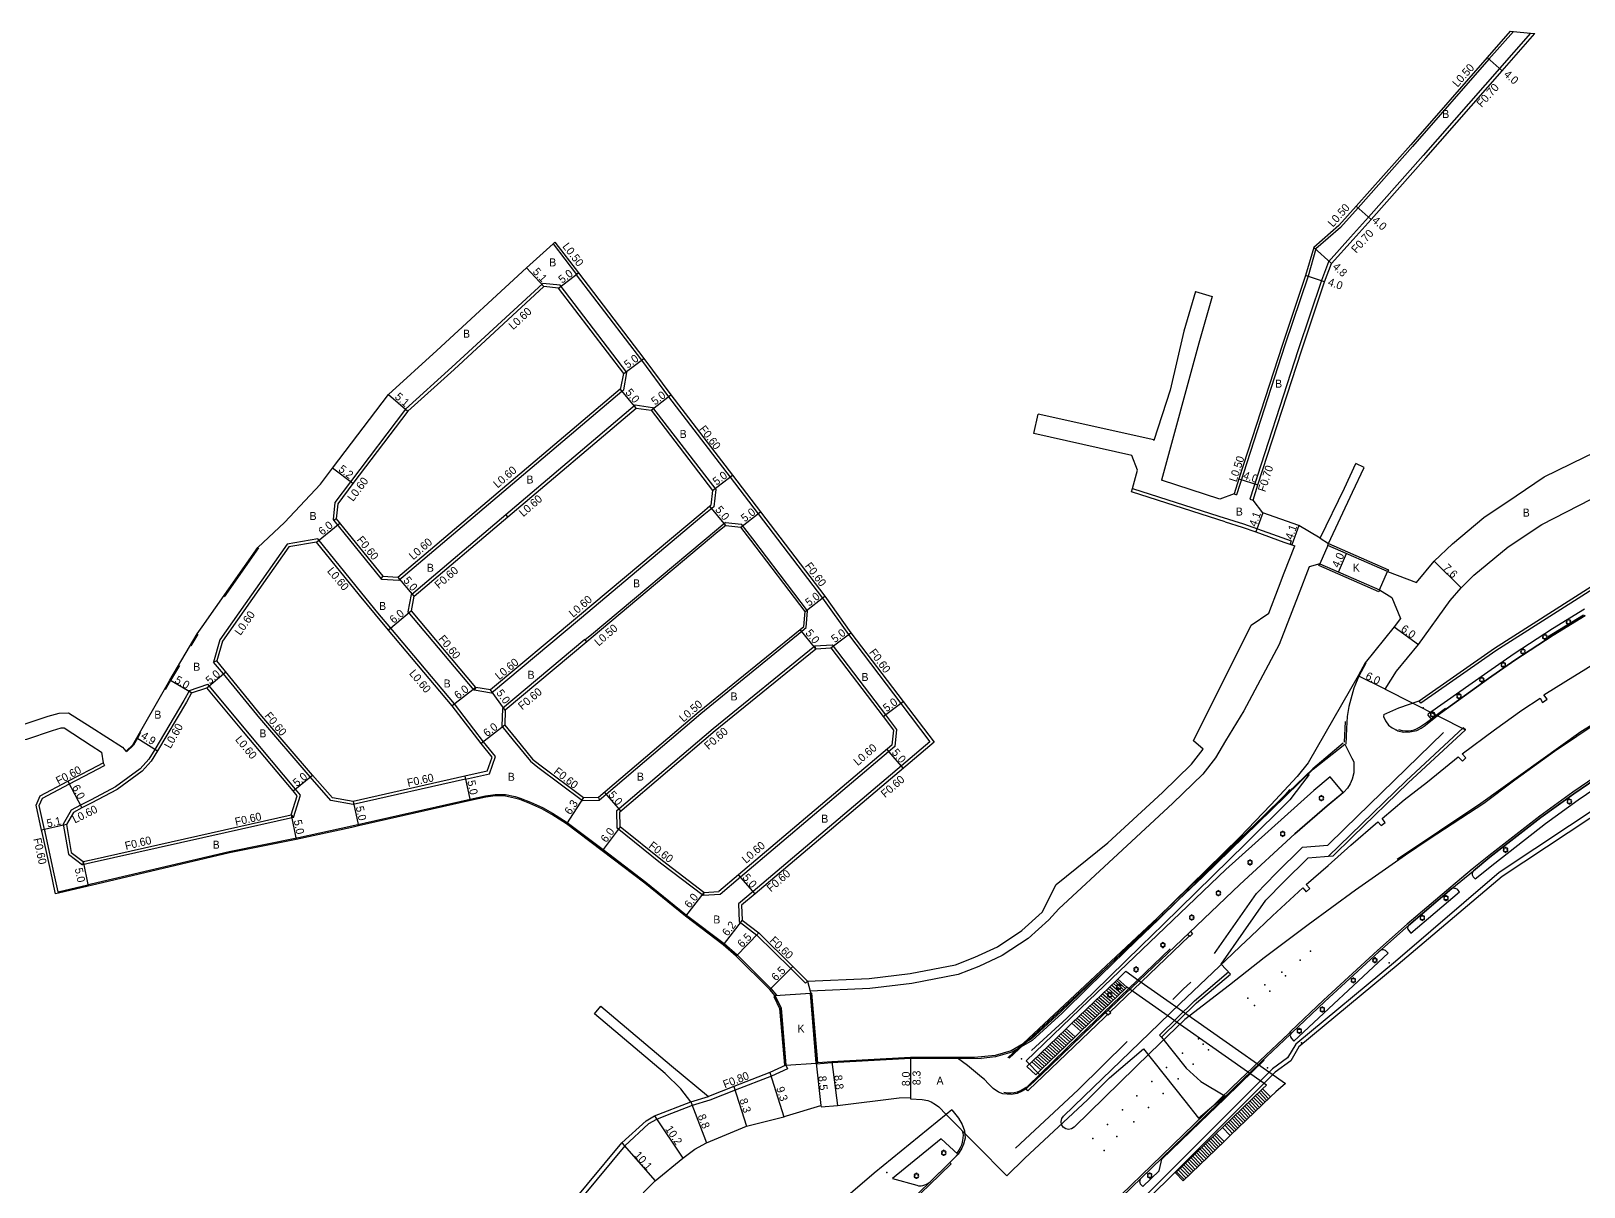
# Model space of a CAD drawing. Header units: metres. Extents: x -18400 to -16000, y -119400 to -117000.
# Drawn here: x -16694.7 to -16384.2, y -117560.4 to -117329.3 of the extents above; entities that cross this region are included whole.
import ezdxf

# ---------------------------------------------------------------- set-up
doc = ezdxf.new("R2010")
doc.units = ezdxf.units.M
doc.header["$LTSCALE"] = 2.5
for name, color, linetype in [('その他', 7, 'Continuous'), ('側溝・桝', 7, 'Continuous'), ('幅員', 7, 'Continuous'), ('植栽', 7, 'Continuous'), ('歩道・分離帯・安全施設', 7, 'Continuous'), ('舗装', 7, 'Continuous'), ('道路', 7, 'Continuous')]:
    doc.layers.add(name, color=color, linetype=linetype)
doc.styles.get("Standard").update_dxf_attribs({"font": ''})
doc.styles.get('Standard').set_extended_font_data('@MS PGothic')

# ---------------------------------------------------------------- blocks, each defined once
blk = doc.blocks.new('223900')
for centre, start, end in [((-0.57735, 0.333333), 30, 270), ((-0.57735, -0.333333), 90, 330), ((0, 0.666667), 330, 210), ((0.57735, 0.333333), 270, 150), ((0.57735, -0.333333), 210, 90), ((0, -0.666667), 150, 30)]:
    blk.add_arc(centre, 0.333333, start, end)

msp = doc.modelspace()

# ---------------------------------------------------------------- linework, layer by layer
at = {"layer": 'その他'}
msp.add_lwpolyline([(-16475.58, -117520.43), (-16475.86, -117520.72), (-16484.79, -117529.26), (-16485.92, -117530.36), (-16492.8, -117536.96), (-16493.83, -117537.95), (-16495.57, -117536.33), (-16494.61, -117535.36), (-16487.74, -117528.76), (-16486.59, -117527.65), (-16477.67, -117519.12), (-16477.39, -117518.83), (-16475.83, -117517.23), (-16473.87, -117518.63), (-16443.9, -117539.67), (-16445.83, -117541.37), (-16446.89, -117542.39), (-16454.92, -117550.11), (-16456.17, -117551.31), (-16464.31, -117559.18), (-16465.87, -117557.57), (-16457.73, -117549.69), (-16456.48, -117548.49), (-16448.45, -117540.77), (-16447.71, -117540.06)], close=True, dxfattribs=at)
for points in [[(-16480.07, -117521.41), (-16478.26, -117523.01)], [(-16479.7, -117521.06), (-16477.92, -117522.69)], [(-16479.34, -117520.72), (-16477.52, -117522.3)], [(-16478.99, -117520.38), (-16477.16, -117521.96)], [(-16478.63, -117520.03), (-16476.78, -117521.6)], [(-16478.27, -117519.69), (-16476.49, -117521.32)], [(-16477.92, -117519.35), (-16476.17, -117521.01)], [(-16475.86, -117520.72), (-16477.67, -117519.12)], [(-16475.58, -117520.43), (-16477.39, -117518.83)], [(-16483.33, -117524.53), (-16481.52, -117526.13)], [(-16482.96, -117524.18), (-16481.16, -117525.78)], [(-16482.6, -117523.83), (-16480.8, -117525.44)], [(-16482.24, -117523.49), (-16480.43, -117525.09)], [(-16481.88, -117523.14), (-16480.07, -117524.75)], [(-16481.52, -117522.8), (-16479.7, -117524.39)], [(-16481.17, -117522.46), (-16479.34, -117524.04)], [(-16480.79, -117522.1), (-16478.99, -117523.71)], [(-16480.45, -117521.77), (-16478.61, -117523.35)], [(-16486.59, -117527.65), (-16484.79, -117529.26)], [(-16484.42, -117528.9), (-16486.23, -117527.3)], [(-16485.87, -117526.96), (-16484.06, -117528.56)], [(-16485.5, -117526.61), (-16483.7, -117528.21)], [(-16485.14, -117526.26), (-16483.33, -117527.87)], [(-16484.78, -117525.91), (-16482.97, -117527.52)], [(-16484.41, -117525.57), (-16482.61, -117527.17)], [(-16484.06, -117525.22), (-16482.25, -117526.82)], [(-16483.69, -117524.88), (-16481.88, -117526.47)], [(-16489.54, -117530.48), (-16487.74, -117532.1)], [(-16489.19, -117530.15), (-16487.38, -117531.75)], [(-16488.81, -117529.79), (-16487.01, -117531.4)], [(-16488.46, -117529.45), (-16486.66, -117531.06)], [(-16488.09, -117529.1), (-16486.29, -117530.71)], [(-16487.74, -117528.76), (-16485.92, -117530.36)], [(-16492.8, -117533.62), (-16490.98, -117535.21)], [(-16492.44, -117533.27), (-16490.63, -117534.87)], [(-16492.07, -117532.92), (-16490.27, -117534.53)], [(-16491.71, -117532.57), (-16489.92, -117534.19)], [(-16491.35, -117532.23), (-16489.55, -117533.84)], [(-16490.98, -117531.87), (-16489.19, -117533.49)], [(-16490.62, -117531.53), (-16488.84, -117533.15)], [(-16490.26, -117531.18), (-16488.47, -117532.8)], [(-16489.91, -117530.84), (-16488.11, -117532.45)], [(-16492.8, -117536.96), (-16494.61, -117535.36)], [(-16494.25, -117535.01), (-16492.44, -117536.61)], [(-16493.88, -117534.66), (-16492.08, -117536.27)], [(-16493.53, -117534.32), (-16491.72, -117535.92)], [(-16493.16, -117533.97), (-16491.35, -117535.57)], [(-16449.41, -117544.82), (-16450.97, -117543.2)], [(-16449.06, -117544.47), (-16450.61, -117542.85)], [(-16448.69, -117544.12), (-16450.25, -117542.51)], [(-16448.33, -117543.78), (-16449.89, -117542.16)], [(-16447.97, -117543.43), (-16449.53, -117541.81)], [(-16447.61, -117543.08), (-16449.17, -117541.46)], [(-16447.25, -117542.74), (-16448.81, -117541.12)], [(-16446.89, -117542.39), (-16448.45, -117540.77)], [(-16452.66, -117547.94), (-16454.21, -117546.32)], [(-16452.3, -117547.59), (-16453.85, -117545.97)], [(-16451.94, -117547.24), (-16453.49, -117545.62)], [(-16451.58, -117546.9), (-16453.13, -117545.28)], [(-16451.22, -117546.55), (-16452.77, -117544.93)], [(-16450.86, -117546.2), (-16452.41, -117544.58)], [(-16450.5, -117545.86), (-16452.04, -117544.23)], [(-16450.14, -117545.52), (-16451.69, -117543.89)], [(-16449.78, -117545.17), (-16451.32, -117543.53)], [(-16454.92, -117550.11), (-16456.48, -117548.49)], [(-16454.46, -117549.67), (-16456.01, -117548.04)], [(-16454.1, -117549.32), (-16455.65, -117547.7)], [(-16453.74, -117548.97), (-16455.29, -117547.35)], [(-16453.38, -117548.63), (-16454.93, -117547.01)], [(-16453.02, -117548.28), (-16454.57, -117546.66)], [(-16459.05, -117554.1), (-16460.6, -117552.47)], [(-16458.69, -117553.75), (-16460.24, -117552.12)], [(-16458.33, -117553.4), (-16459.89, -117551.78)], [(-16457.98, -117553.06), (-16459.53, -117551.43)], [(-16457.6, -117552.7), (-16459.16, -117551.08)], [(-16457.25, -117552.36), (-16458.81, -117550.74)], [(-16456.89, -117552.01), (-16458.45, -117550.39)], [(-16456.53, -117551.66), (-16458.09, -117550.04)], [(-16456.17, -117551.31), (-16457.73, -117549.69)], [(-16462.28, -117557.22), (-16463.84, -117555.6)], [(-16461.92, -117556.87), (-16463.49, -117555.26)], [(-16461.55, -117556.52), (-16463.12, -117554.91)], [(-16461.2, -117556.18), (-16462.77, -117554.56)], [(-16460.85, -117555.84), (-16462.4, -117554.21)], [(-16460.48, -117555.48), (-16462.04, -117553.86)], [(-16460.12, -117555.13), (-16461.69, -117553.52)], [(-16459.76, -117554.78), (-16461.32, -117553.17)], [(-16459.4, -117554.44), (-16460.96, -117552.82)], [(-16464.07, -117558.95), (-16465.64, -117557.34)], [(-16463.71, -117558.6), (-16465.29, -117557)], [(-16463.36, -117558.26), (-16464.91, -117556.64)], [(-16463, -117557.91), (-16464.56, -117556.3)], [(-16462.64, -117557.57), (-16464.2, -117555.95)]]:
    msp.add_lwpolyline(points, dxfattribs=at)
at = {"layer": '側溝・桝'}
for points in [[(-16398.31, -117329.35), (-16403.2, -117334.92), (-16418.48, -117352.35), (-16429.37, -117364.62), (-16432.85, -117368.54), (-16437.79, -117372.86), (-16439.37, -117378.32), (-16443.98, -117392.11), (-16453.7, -117421.98)], [(-16394.89, -117329.7), (-16401.09, -117336.77), (-16416.38, -117354.2), (-16427.28, -117366.48), (-16430.86, -117370.52), (-16435.27, -117375.42), (-16436.71, -117379.19), (-16441.32, -117392.99), (-16451.04, -117422.85)], [(-16398.93, -117329.29), (-16398.31, -117329.35)], [(-16394.89, -117329.7), (-16394.04, -117329.78)], [(-16590.32, -117371.82), (-16585.63, -117377.95)], [(-16585.24, -117377.65), (-16585.63, -117377.95), (-16585.71, -117378.01)], [(-16585.71, -117378.01), (-16572.67, -117395.11), (-16567.25, -117402.42), (-16554.94, -117418.45), (-16549.3, -117425.8), (-16536.45, -117442.65), (-16531.27, -117449.93), (-16520.8, -117463.72), (-16514.97, -117471.4)], [(-16624.75, -117438.74), (-16624.54, -117438.88), (-16621.14, -117439.06), (-16576.55, -117401.3), (-16576.19, -117401), (-16575.57, -117397.58), (-16588.89, -117380.12), (-16592.4, -117379.76), (-16610.53, -117396.48), (-16619.84, -117404.88), (-16630.81, -117419.4), (-16633.96, -117423.57), (-16634.32, -117426.97), (-16634.16, -117427.16)], [(-16599.76, -117425.93), (-16573.88, -117404.03), (-16570.41, -117404.54), (-16557.8, -117420.96)], [(-16474.49, -117420.74), (-16457.22, -117426.27), (-16452.28, -117427.82), (-16442.74, -117431.23), (-16442.97, -117431.89)], [(-16454.17, -117421.83), (-16453.7, -117421.98)], [(-16558.19, -117424.42), (-16560.16, -117426.04), (-16585.06, -117446.92), (-16602.65, -117461.65), (-16606.09, -117461.06)], [(-16451.04, -117422.85), (-16450.37, -117423.07)], [(-16633.7, -117426.79), (-16634.16, -117427.16)], [(-16634.16, -117427.16), (-16624.75, -117438.74)], [(-16619.28, -117445.37), (-16618.66, -117441.93), (-16599.76, -117425.93)], [(-16599.37, -117426.39), (-16599.76, -117425.93)], [(-16555.83, -117427.52), (-16557.67, -117429.05), (-16582.62, -117449.97), (-16583.88, -117451.01)], [(-16581.1, -117483.03), (-16579.73, -117481.83), (-16560.8, -117465.72), (-16540.6, -117449.3), (-16539.69, -117448.56), (-16539.43, -117445.17), (-16550.39, -117430.78), (-16552.62, -117427.88)], [(-16607.82, -117478.84), (-16603.03, -117477.8), (-16601.8, -117474.35), (-16604.23, -117471.37), (-16610.03, -117463.82), (-16622.78, -117448.66), (-16625.38, -117445.57), (-16628.53, -117441.69), (-16637.37, -117430.82), (-16643.48, -117431.88), (-16656.94, -117450.97), (-16658.24, -117455.45)], [(-16181.75, -117434.93), (-16209.24, -117435.46), (-16229.48, -117436.29), (-16260.95, -117438.82), (-16268.81, -117439.82), (-16287.65, -117443), (-16316.86, -117450.62), (-16336.37, -117458.94), (-16365.9, -117474.11), (-16401.18, -117497.51), (-16421.9, -117515.33), (-16441.82, -117531.82), (-16443.45, -117534.59), (-16446.46, -117536.8), (-16488.69, -117578.94), (-16506.46, -117596.07), (-16510.7, -117600)], [(-16624.34, -117438.29), (-16624.75, -117438.74)], [(-16382.46, -117440.84), (-16401.8, -117453.17), (-16416.82, -117463.66), (-16417.15, -117463.19)], [(-16606.09, -117461.06), (-16619.28, -117445.37)], [(-16583.56, -117451.39), (-16583.88, -117451.01), (-16583.94, -117450.93), (-16600.46, -117464.76), (-16600.58, -117468.25), (-16598.29, -117471.05), (-16594.85, -117475.29), (-16593.35, -117476.47), (-16584.41, -117483.14)], [(-16577.56, -117485.1), (-16558.28, -117468.7), (-16538, -117452.21)], [(-16538, -117452.21), (-16534.49, -117451.98), (-16523.84, -117466), (-16521.63, -117468.92)], [(-16537.77, -117452.8), (-16538, -117452.21)], [(-16657.54, -117455.18), (-16658.24, -117455.45)], [(-16607.82, -117478.84), (-16630.29, -117483.92), (-16634.76, -117483.14), (-16638.89, -117478.41), (-16648.98, -117466.66), (-16656.21, -117457.77), (-16658.24, -117455.45)], [(-16663.04, -117461.12), (-16664.14, -117463.15), (-16669.92, -117472.91), (-16671.17, -117474.89), (-16672.87, -117476.79), (-16677.82, -117480.4), (-16682.69, -117482.96)], [(-16663.04, -117461.12), (-16659.38, -117459.89)], [(-16642.19, -117486.53), (-16640.81, -117482.07), (-16641.81, -117480.83), (-16651.75, -117469), (-16659.38, -117459.89)], [(-16605.77, -117460.51), (-16606.09, -117461.06)], [(-16407.92, -117469.01), (-16408.33, -117468.57), (-16419.78, -117479.17), (-16430.9, -117489.97), (-16435.33, -117494.33)], [(-16514.97, -117471.4), (-16550.33, -117501.3), (-16553.24, -117503.76)], [(-16522, -117472.35), (-16523.23, -117473.41), (-16552.82, -117498.43), (-16556.9, -117501.89)], [(-16689.23, -117501.65), (-16689.29, -117501.35), (-16690.18, -117497.21), (-16691.9, -117489.4), (-16692.01, -117488.92), (-16693.06, -117484.11), (-16692.41, -117482.66), (-16687.03, -117479.82), (-16682.69, -117477.54)], [(-16682.69, -117477.54), (-16680.02, -117476.13)], [(-16680.3, -117475.6), (-16680.02, -117476.13)], [(-16377.65, -117475.49), (-16386.44, -117481.47), (-16393.04, -117486.23), (-16403.23, -117494.16), (-16406.55, -117496.87), (-16410.85, -117500.43), (-16419.53, -117507.82), (-16425.47, -117513.1), (-16436.27, -117523.01), (-16442.86, -117529.28), (-16443.24, -117529.68), (-16449.03, -117535.14), (-16454.47, -117540.4), (-16460.06, -117545.82), (-16464.24, -117549.87), (-16468.61, -117554.11), (-16478.81, -117563.96), (-16483.31, -117568.26), (-16491.31, -117576.01), (-16498.16, -117582.56), (-16505.39, -117589.5), (-16507.31, -117591.49), (-16507.04, -117591.74)], [(-16607.95, -117478.25), (-16607.82, -117478.84)], [(-16682.69, -117482.96), (-16684.79, -117484.07), (-16686.67, -117485.06), (-16688.24, -117487.84), (-16687.2, -117493.84), (-16684.43, -117496)], [(-16581.22, -117482.44), (-16581.1, -117483.03)], [(-16642.66, -117486.02), (-16642.19, -117486.53), (-16655.9, -117489.58), (-16682.69, -117495.61)], [(-16560.33, -117502.14), (-16568.84, -117495.65), (-16577.51, -117488.66)], [(-16684.28, -117495.35), (-16684.43, -117496)], [(-16682.69, -117495.61), (-16684.43, -117496)], [(-16560.15, -117501.52), (-16560.33, -117502.14)], [(-16556.9, -117501.89), (-16560.33, -117502.14)], [(-16553.14, -117507.34), (-16549.56, -117510.02), (-16542.81, -117516.7), (-16539.88, -117519.67)], [(-16463.11, -117510.25), (-16478.97, -117525.41)], [(-16468.65, -117530.47), (-16469.07, -117530.05), (-16462.08, -117523.15), (-16455.3, -117517.37)], [(-16539.46, -117519.25), (-16539.88, -117519.67)], [(-16479.5, -117525.92), (-16480.03, -117526.43), (-16493.84, -117539.73), (-16495.06, -117540.85), (-16495.43, -117541.15), (-16495.75, -117540.75)], [(-16543.78, -117536.03), (-16543.48, -117536.77), (-16546.68, -117538.22), (-16553.91, -117541.05), (-16558.95, -117543.02), (-16562.5, -117544.13), (-16567.84, -117546.19)], [(-16562.79, -117543.38), (-16559.24, -117542.27)], [(-16567.84, -117546.19), (-16569.66, -117546.89), (-16571.25, -117547.79), (-16575.99, -117552.13), (-16589.65, -117568.63), (-16598.91, -117579.49), (-16603.55, -117585.84), (-16604.82, -117586.08), (-16614.69, -117600)], [(-16560.34, -117600), (-16554.28, -117595.29), (-16545.03, -117588.16), (-16532.18, -117576.37), (-16515.04, -117559.93), (-16510.71, -117555.78), (-16510.98, -117555.5)]]:
    msp.add_lwpolyline(points, dxfattribs=at)
at = {"layer": '側溝・桝', "flags": 128}
for points in [[(-16557.8, -117420.96), (-16558.19, -117424.42)], [(-16555.83, -117427.52), (-16552.62, -117427.88)], [(-16521.63, -117468.92), (-16522, -117472.35)], [(-16584.41, -117483.14), (-16581.1, -117483.03)], [(-16577.51, -117488.66), (-16577.56, -117485.1)], [(-16553.24, -117503.76), (-16553.14, -117507.34)]]:
    msp.add_lwpolyline(points, dxfattribs=at)
at = {"layer": '側溝・桝'}
for points in [[(-16462.89, -117509.33), (-16462.46, -117509.78), (-16463.03, -117510.33), (-16463.46, -117509.88)], [(-16479.32, -117525.04), (-16478.83, -117525.56), (-16479.36, -117526.06), (-16479.85, -117525.55)]]:
    msp.add_lwpolyline(points, close=True, dxfattribs=at)
at = {"layer": '幅員'}
for points in [[(-16403.58, -117334.59), (-16400.57, -117337.23)], [(-16429.75, -117364.29), (-16426.76, -117366.95)], [(-16434.66, -117375.79), (-16438.23, -117372.58)], [(-16592.19, -117380.38), (-16595.66, -117376.65)], [(-16589.21, -117380.69), (-16585.24, -117377.65)], [(-16436.06, -117379.43), (-16439.85, -117378.17)], [(-16576.2, -117397.73), (-16572.19, -117394.75)], [(-16623.24, -117401.93), (-16619.39, -117405.29)], [(-16573.7, -117404.66), (-16576.93, -117400.85)], [(-16570.74, -117405.1), (-16566.77, -117402.05)], [(-16630.33, -117419.77), (-16634.44, -117416.66)], [(-16558.43, -117421.13), (-16554.46, -117418.09)], [(-16453.19, -117418.79), (-16449.38, -117420.03)], [(-16555.78, -117428.13), (-16558.97, -117424.28)], [(-16637.62, -117431.47), (-16632.96, -117427.69)], [(-16552.8, -117428.47), (-16548.82, -117425.43)], [(-16448.43, -117425.58), (-16449.81, -117429.44)], [(-16441.2, -117428.17), (-16442.58, -117432.03)], [(-16433.28, -117437.44), (-16431.68, -117433.77)], [(-16408.75, -117440.63), (-16414.13, -117435.27)], [(-16618.1, -117442.25), (-16621.33, -117438.43)], [(-16539.95, -117445.32), (-16535.97, -117442.29)], [(-16618.64, -117445.2), (-16623.24, -117449.05)], [(-16537.77, -117452.8), (-16540.92, -117448.92)], [(-16534.77, -117452.6), (-16530.79, -117449.58)], [(-16422.14, -117448.4), (-16417.28, -117451.91)], [(-16662.63, -117461.62), (-16666.94, -117459.08)], [(-16659.55, -117460.63), (-16655.76, -117457.37)], [(-16423.95, -117460.87), (-16429.33, -117458.23)], [(-16605.77, -117460.51), (-16610.5, -117464.2)], [(-16599.87, -117465.05), (-16602.82, -117461.01)], [(-16524.32, -117466.36), (-16520.32, -117463.36)], [(-16599.98, -117468.04), (-16604.7, -117471.74)], [(-16673.54, -117470.59), (-16669.41, -117473.22)], [(-16523.62, -117472.95), (-16520.34, -117476.73)], [(-16687.31, -117479.29), (-16684.52, -117484.6)], [(-16642.27, -117481.22), (-16638.42, -117478.03)], [(-16607.95, -117478.25), (-16606.92, -117483.15)], [(-16630.3, -117483.31), (-16629.2, -117488.19)], [(-16584.22, -117482.53), (-16587.66, -117487.81)], [(-16576.76, -117485.21), (-16580.06, -117481.45)], [(-16642.66, -117486.02), (-16641.68, -117490.91)], [(-16687.61, -117487.95), (-16692.59, -117489.05)], [(-16576.91, -117488.37), (-16580.5, -117493.18)], [(-16684.28, -117495.35), (-16683.28, -117500.25)], [(-16549.94, -117501.75), (-16553.22, -117497.98)], [(-16560.15, -117501.52), (-16563.82, -117506.27)], [(-16552.54, -117507.03), (-16556.3, -117511.96)], [(-16549.17, -117509.57), (-16553.7, -117514.23)], [(-16542.38, -117516.28), (-16546.97, -117520.88)], [(-16537.69, -117535.63), (-16536.77, -117544.08)], [(-16534.6, -117535.34), (-16533.48, -117544.07)], [(-16518.87, -117534.48), (-16518.88, -117542.48)], [(-16518.87, -117534.48), (-16518.88, -117542.78)], [(-16546.97, -117537.48), (-16544.17, -117546.35)], [(-16554.21, -117540.31), (-16551.66, -117548.21)], [(-16570.01, -117546.16), (-16564.37, -117554.66)], [(-16562.79, -117543.38), (-16559.62, -117551.59)], [(-16576.57, -117551.57), (-16569.92, -117559.18)]]:
    msp.add_lwpolyline(points, dxfattribs=at)
at = {"layer": '植栽'}
for points in [[(-16383.94, -117446.13), (-16390.38, -117450.05), (-16398.05, -117455.08), (-16403.29, -117458.75), (-16412.86, -117465.65), (-16414.58, -117467.02), (-16415.34, -117466.04), (-16415.29, -117465.74), (-16403.43, -117457.43), (-16398.19, -117453.76), (-16390.52, -117448.74), (-16384.07, -117444.81)], [(-16377.45, -117475.79), (-16386.22, -117481.78), (-16392.82, -117486.52), (-16403, -117494.45), (-16406.31, -117497.16), (-16406.41, -117497.29), (-16406.48, -117497.42), (-16406.52, -117497.54), (-16406.55, -117497.76), (-16406.53, -117497.98), (-16406.48, -117498.14), (-16406.34, -117498.38), (-16405.99, -117498.79), (-16402.05, -117495.64), (-16391.91, -117487.74), (-16385.35, -117483.02), (-16376.62, -117477.07)]]:
    msp.add_lwpolyline(points, dxfattribs=at)
for points in [[(-16434.96, -117478.41), (-16438.22, -117481.11), (-16455.8, -117496.94), (-16483.19, -117523.13), (-16495.7, -117535.18), (-16492.88, -117538.1), (-16480.39, -117526.06), (-16453.04, -117499.91), (-16441.98, -117489.81), (-16435.57, -117484.19), (-16432.32, -117481.51)], [(-16410.39, -117500.68), (-16410.62, -117500.71), (-16419.28, -117508.09), (-16419.39, -117508.25), (-16419.45, -117508.41), (-16419.46, -117508.65), (-16419.4, -117508.83), (-16419.3, -117509.04), (-16418.8, -117509.62), (-16409.1, -117501.35), (-16409.44, -117500.95), (-16409.58, -117500.86), (-16409.74, -117500.78), (-16409.88, -117500.73), (-16410.01, -117500.7), (-16410.18, -117500.68)], [(-16442.85, -117529.8), (-16442.91, -117529.96), (-16442.92, -117530.09), (-16442.91, -117530.25), (-16442.88, -117530.39), (-16442.82, -117530.53), (-16442.69, -117530.72), (-16442.22, -117531.22), (-16423.34, -117513.66), (-16423.73, -117513.24), (-16423.9, -117513.1), (-16424.09, -117513.02), (-16424.27, -117512.97), (-16424.47, -117512.96), (-16424.64, -117512.99), (-16424.79, -117513.04), (-16424.9, -117513.1), (-16425.22, -117513.38), (-16436.02, -117523.28), (-16442.6, -117529.54)], [(-16517.61, -117560.05), (-16517.25, -117560.13), (-16516.75, -117560.13), (-16516.41, -117560.07), (-16516, -117559.98), (-16515.66, -117559.83), (-16515.42, -117559.68), (-16514.95, -117559.35), (-16510.98, -117555.5), (-16510.03, -117554.58), (-16509.39, -117553.86), (-16512.7, -117550.78), (-16522.48, -117558.7)], [(-16469.15, -117557.18), (-16468.56, -117554.58), (-16472.87, -117558.74), (-16472.93, -117558.83), (-16472.97, -117558.92), (-16473.01, -117559.03), (-16473.03, -117559.16), (-16473.04, -117559.33), (-16473.03, -117559.43), (-16473, -117559.54), (-16472.96, -117559.66), (-16472.91, -117559.75), (-16472.85, -117559.83), (-16472.8, -117559.9), (-16472.4, -117560.31)]]:
    msp.add_lwpolyline(points, close=True, dxfattribs=at)
at = {"layer": '歩道・分離帯・安全施設'}
for points in [[(-16421.54, -117494.86), (-16404.83, -117483.63), (-16384.83, -117469.35), (-16371.67, -117461.27), (-16361.72, -117455.74), (-16353.2, -117451.37), (-16335.74, -117443.73), (-16323.14, -117439.14), (-16305.55, -117433.81), (-16284.91, -117429.31), (-16263.07, -117426.09), (-16246.91, -117424.47), (-16223.96, -117423.06), (-16204.19, -117422.43), (-16185.83, -117422)], [(-16649.21, -117432.64), (-16656.1, -117442.4)], [(-16424.19, -117465.92), (-16424.28, -117466.31), (-16423.91, -117467.21), (-16423.28, -117468.09), (-16422.53, -117468.58), (-16421.45, -117469.18), (-16420.31, -117469.43), (-16419.05, -117469.42), (-16417.6, -117469.1), (-16416.76, -117468.69), (-16416.16, -117468.28), (-16412.86, -117465.65), (-16403.29, -117458.75), (-16398.05, -117455.08), (-16390.38, -117450.05), (-16383.94, -117446.13)], [(-16424.19, -117465.92), (-16424.28, -117466.31), (-16423.91, -117467.21), (-16423.28, -117468.09), (-16422.53, -117468.58), (-16421.45, -117469.18), (-16420.31, -117469.43), (-16419.05, -117469.42), (-16417.6, -117469.1), (-16416.76, -117468.69), (-16416.16, -117468.28), (-16412.86, -117465.65), (-16403.29, -117458.75), (-16398.05, -117455.08), (-16390.38, -117450.05), (-16383.94, -117446.13)], [(-16421.84, -117468.96), (-16421.45, -117469.18), (-16420.31, -117469.43), (-16419.05, -117469.42), (-16417.6, -117469.1), (-16416.76, -117468.69), (-16416.16, -117468.28), (-16412.86, -117465.65), (-16403.29, -117458.75), (-16398.05, -117455.08), (-16390.38, -117450.05), (-16383.94, -117446.13)], [(-16384.33, -117446.06), (-16391.48, -117450.48)], [(-16661.36, -117449.87), (-16662.73, -117452.2)], [(-16381.14, -117467.36), (-16390.1, -117473.35), (-16398.05, -117479.03), (-16404.21, -117483.7), (-16415.16, -117490.82), (-16419.91, -117494.05), (-16429.9, -117501.05), (-16439.35, -117507.98), (-16448.15, -117514.6), (-16455.09, -117520.07), (-16464, -117526.92), (-16470.91, -117533.59), (-16486.14, -117548.41), (-16486.64, -117548.76), (-16487.24, -117548.89), (-16487.83, -117548.77), (-16488.34, -117548.43), (-16488.67, -117547.92), (-16488.76, -117547.31), (-16488.62, -117546.72), (-16488.25, -117546.24), (-16484.22, -117542.33), (-16476.77, -117535.18), (-16471.1, -117529.66), (-16464.91, -117523.71), (-16454.49, -117513.76), (-16452.86, -117512.22), (-16450.83, -117510.3), (-16446.45, -117506.21), (-16440.41, -117500.59), (-16439.72, -117501.37), (-16439.02, -117500.72), (-16439.74, -117499.94), (-16435.32, -117496.11), (-16430.8, -117492.03), (-16425.42, -117487.41), (-16424.77, -117488.15), (-16423.93, -117487.51), (-16424.55, -117486.71), (-16420.15, -117482.99), (-16415.51, -117479.39), (-16409.36, -117474.42), (-16408.51, -117475.24), (-16407.79, -117474.59), (-16408.53, -117473.78), (-16402.08, -117469), (-16396.65, -117465.07), (-16392.98, -117462.66), (-16392.52, -117463.5), (-16391.53, -117462.88), (-16392.21, -117461.99), (-16387.83, -117459.25), (-16375.82, -117451.84)], [(-16665.02, -117456.1), (-16666.81, -117459.16), (-16667.91, -117460.97)], [(-16427.84, -117455.67), (-16429.2, -117458.29), (-16430.22, -117460.69), (-16430.64, -117462.16), (-16431.21, -117464.34), (-16431.52, -117466.35), (-16431.69, -117468.74), (-16431.84, -117471.86)], [(-16421.28, -117468.94), (-16420.55, -117469.1), (-16419.89, -117469.18), (-16419.3, -117469.2), (-16418.78, -117469.15), (-16418.13, -117469), (-16417.67, -117468.82), (-16417.06, -117468.48), (-16415.67, -117467.51), (-16411.9, -117464.65)], [(-16431.93, -117467.35), (-16432.16, -117471.46)], [(-16672.79, -117469.56), (-16673.41, -117470.67), (-16674.21, -117472.06), (-16675.54, -117473.33), (-16675.64, -117473.39)], [(-16432.32, -117471.66), (-16438.42, -117476.8), (-16469.45, -117506.6), (-16499.38, -117534.58)], [(-16431.99, -117471.85), (-16430.24, -117475.47), (-16430.22, -117477.57), (-16430.52, -117478.84), (-16430.94, -117479.81), (-16431.49, -117480.66), (-16432.23, -117481.44), (-16435.57, -117484.19), (-16441.98, -117489.81), (-16453.04, -117499.91), (-16480.39, -117526.06), (-16494.19, -117539.35), (-16495.39, -117540.46), (-16495.95, -117540.91), (-16496.63, -117541.32), (-16497.55, -117541.73), (-16498.71, -117541.9), (-16500.41, -117541.75), (-16501.25, -117541.43), (-16502.32, -117540.67), (-16503.26, -117539.78), (-16504.08, -117538.89)], [(-16430.53, -117474.74), (-16430.24, -117475.47), (-16430.22, -117477.57), (-16430.52, -117478.84), (-16430.94, -117479.81), (-16431.49, -117480.66), (-16432.23, -117481.44), (-16435.57, -117484.19), (-16441.98, -117489.81), (-16453.04, -117499.91), (-16480.39, -117526.06), (-16494.19, -117539.35), (-16495.39, -117540.46), (-16495.95, -117540.91), (-16496.63, -117541.32), (-16497.55, -117541.73), (-16498.71, -117541.9), (-16500.41, -117541.75), (-16500.75, -117541.62)], [(-16439.18, -117477.93), (-16440.47, -117479.64), (-16442.98, -117482.97), (-16451.79, -117491.69), (-16468.33, -117507.88), (-16472.76, -117512.2), (-16482.2, -117521.41), (-16487.6, -117526.62), (-16494.64, -117533.13)], [(-16476.76, -117562.51), (-16468.56, -117554.58), (-16463.99, -117550.14), (-16459.81, -117546.08), (-16454.21, -117540.66), (-16448.78, -117535.41), (-16442.88, -117529.84), (-16442.6, -117529.54), (-16436.02, -117523.28), (-16425.22, -117513.38), (-16419.28, -117508.09), (-16410.62, -117500.71), (-16406.31, -117497.16), (-16403, -117494.45), (-16392.82, -117486.52), (-16386.22, -117481.78), (-16377.45, -117475.79)], [(-16476.76, -117562.51), (-16468.56, -117554.58), (-16463.99, -117550.14), (-16459.81, -117546.08), (-16454.21, -117540.66), (-16448.78, -117535.41), (-16442.88, -117529.84), (-16442.6, -117529.54), (-16436.02, -117523.28), (-16425.22, -117513.38), (-16419.28, -117508.09), (-16410.62, -117500.71), (-16406.31, -117497.16), (-16403, -117494.45), (-16392.82, -117486.52), (-16386.22, -117481.78), (-16377.45, -117475.79)], [(-16443.04, -117480.95), (-16444.04, -117482.04), (-16452.78, -117490.69), (-16469.3, -117506.88), (-16473.74, -117511.2), (-16483.17, -117520.4), (-16488.56, -117525.61), (-16494.52, -117531.11), (-16498.62, -117533.46), (-16501.87, -117534.39), (-16504.71, -117534.68)], [(-16682.69, -117499.8), (-16655.07, -117493.29), (-16641.23, -117490.52), (-16630.59, -117488.2), (-16606.9, -117482.83), (-16603.83, -117482.18), (-16601.89, -117481.91), (-16599.8, -117481.94), (-16597.93, -117482.35), (-16596.89, -117482.64), (-16594.85, -117483.44), (-16592.45, -117484.52), (-16590.44, -117485.64), (-16587.5, -117487.55), (-16580.32, -117492.94), (-16571.79, -117499.43), (-16563.63, -117506.03), (-16556.11, -117511.73), (-16553.5, -117514), (-16546.75, -117520.68), (-16545.68, -117522.05)], [(-16440.46, -117492.42), (-16445.83, -117497.74)], [(-16458.07, -117513.74), (-16449.68, -117501.71), (-16445.83, -117497.74)], [(-16689.29, -117501.35), (-16683.35, -117499.96), (-16682.69, -117499.8)], [(-16466.91, -117512.75), (-16485.13, -117530.24), (-16495.49, -117540.31)], [(-16462.83, -117519.42), (-16464.32, -117520.87), (-16466.38, -117522.88)], [(-16475.53, -117531.33), (-16485.33, -117541), (-16497.87, -117552.66)], [(-16537.66, -117535.78), (-16534.59, -117535.49), (-16518.87, -117534.63), (-16509.67, -117534.63), (-16509.45, -117534.63), (-16504.71, -117534.68)], [(-16504.08, -117538.89), (-16504.65, -117538.42), (-16507.43, -117536.07), (-16509.45, -117534.63), (-16509.67, -117534.48)], [(-16468.58, -117554.84), (-16460.92, -117547.41), (-16456.1, -117542.74), (-16452.87, -117539.61), (-16448.12, -117535.03)], [(-16468.56, -117554.58), (-16463.99, -117550.14), (-16459.81, -117546.08), (-16454.21, -117540.66), (-16448.78, -117535.41), (-16447.9, -117534.58)], [(-16495.6, -117540.42), (-16496.74, -117541.11), (-16497.51, -117541.43), (-16498.16, -117541.56), (-16498.8, -117541.63), (-16499.43, -117541.61), (-16500.22, -117541.5)], [(-16510.6, -117544.98), (-16509.27, -117546.64), (-16508.53, -117547.9), (-16508.06, -117549.18), (-16507.91, -117550.63), (-16508.24, -117551.85), (-16508.61, -117552.64), (-16509.34, -117553.8), (-16510.03, -117554.58), (-16510.98, -117555.5), (-16515.27, -117559.66), (-16532.46, -117576.08), (-16541.25, -117584.26), (-16545.29, -117587.85), (-16554.53, -117594.97), (-16560.99, -117600)], [(-16510.6, -117544.98), (-16509.27, -117546.64), (-16508.53, -117547.9), (-16508.06, -117549.18), (-16507.91, -117550.63), (-16508.24, -117551.85), (-16508.61, -117552.64), (-16509.34, -117553.8), (-16510.03, -117554.58), (-16510.98, -117555.5), (-16515.27, -117559.66), (-16532.46, -117576.08), (-16541.25, -117584.26), (-16545.29, -117587.85), (-16554.53, -117594.97), (-16560.99, -117600)], [(-16510.6, -117544.98), (-16511.7, -117545.9)], [(-16508.15, -117548.94), (-16508.06, -117549.18), (-16507.91, -117550.63), (-16508.24, -117551.85), (-16508.61, -117552.64), (-16509.34, -117553.8), (-16510.03, -117554.58), (-16510.98, -117555.5), (-16514.95, -117559.35)], [(-16508.52, -117549.16), (-16508.35, -117549.94), (-16508.37, -117550.66), (-16508.51, -117551.44), (-16508.67, -117552.01), (-16508.9, -117552.53), (-16509.17, -117553.04), (-16509.67, -117553.72)]]:
    msp.add_lwpolyline(points, dxfattribs=at)
at = {"layer": '歩道・分離帯・安全施設', "flags": 128}
msp.add_lwpolyline([(-16440.46, -117492.42), (-16435.41, -117492.03), (-16432.09, -117488.76), (-16412.28, -117469.51)], dxfattribs=at)
at = {"layer": '歩道・分離帯・安全施設'}
for p in [(-16416.35, -117464.61, 45.95), (-16440.96, -117515.01, 45.97), (-16438.87, -117513.26, 45.9), (-16444.63, -117517.42, 46.05), (-16443.89, -117518.18, 46.06), (-16423.14, -117515.58, 45.64), (-16448, -117519.96, 46.1), (-16447.03, -117521.26, 46.12), (-16451.44, -117522.66, 46.22), (-16450.08, -117524.1, 46.21), (-16461.29, -117530.77, 46.42), (-16464.5, -117533.63, 46.53), (-16460.32, -117531.83, 46.39), (-16459.27, -117532.96, 46.37), (-16440.7, -117531.55, 46.39), (-16496.65, -117534.79, 46.63), (-16467.66, -117536.49, 46.54), (-16462.35, -117535.85, 46.46), (-16447.46, -117536.54, 46.39), (-16470.63, -117539.28, 46.62), (-16465.32, -117538.76, 46.51), (-16473.59, -117542.16, 46.66), (-16468.31, -117541.67, 46.58), (-16476.44, -117544.99, 46.7), (-16471.28, -117544.51, 46.63), (-16479.45, -117547.87, 46.76), (-16474.18, -117547.34, 46.67), (-16482.38, -117550.72, 46.93), (-16477.58, -117550.32, 46.75), (-16480.14, -117553.07, 46.93), (-16523.6, -117557.47, 47.3)]:
    msp.add_point(p, dxfattribs=at)
at = {"layer": '舗装'}
for points in [[(-16436.96, -117430.67), (-16435.27, -117431.76)], [(-16539.46, -117519.25), (-16538.89, -117521.22)]]:
    msp.add_lwpolyline(points, dxfattribs=at)
at = {"layer": '道路'}
for points in [[(-16398.93, -117329.29), (-16403.58, -117334.59), (-16418.85, -117352.02), (-16429.75, -117364.29), (-16433.2, -117368.18), (-16438.23, -117372.58), (-16439.85, -117378.17), (-16444.45, -117391.96), (-16453.19, -117418.79), (-16454.17, -117421.83)], [(-16450.37, -117423.07), (-16449.38, -117420.03), (-16440.65, -117393.21), (-16436.06, -117379.43), (-16434.66, -117375.79), (-16430.34, -117370.99), (-16426.76, -117366.95), (-16415.85, -117354.67), (-16400.57, -117337.23), (-16394.04, -117329.78)], [(-16398.93, -117329.29), (-16398.31, -117329.35), (-16394.89, -117329.7), (-16394.04, -117329.78)], [(-16613.56, -117393.16), (-16595.66, -117376.65), (-16590.32, -117371.82), (-16589.94, -117371.49)], [(-16589.94, -117371.49), (-16585.24, -117377.65), (-16572.19, -117394.75), (-16566.77, -117402.05), (-16554.46, -117418.09), (-16548.82, -117425.43), (-16535.97, -117442.29), (-16530.79, -117449.58), (-16520.32, -117463.36)], [(-16461.9, -117381.35), (-16464.2, -117389.29), (-16466.94, -117401.1), (-16470.18, -117411.12), (-16470.2, -117411.01), (-16493.31, -117405.87)], [(-16461.9, -117381.35), (-16458.51, -117382.33)], [(-16417.68, -117439.51), (-16414.13, -117435.27), (-16410.5, -117431.84), (-16404.22, -117426.54), (-16397.78, -117422.2), (-16392.13, -117418.43), (-16384.08, -117414.51), (-16376.53, -117410.79), (-16365.96, -117405.62), (-16348.4, -117398.51), (-16321.89, -117388.57), (-16302.65, -117384.56), (-16295.75, -117382.86), (-16287.85, -117381.03), (-16282.7, -117379.96)], [(-16458.51, -117382.33), (-16461.2, -117391.68), (-16468.66, -117419.07)], [(-16423.95, -117460.87), (-16421.66, -117457.28), (-16417.28, -117451.91), (-16410.96, -117443.15), (-16408.75, -117440.63), (-16406.2, -117438.08), (-16399.34, -117432.44), (-16392.64, -117427.95), (-16380.33, -117421.58), (-16371.55, -117416.21), (-16362.32, -117411.57), (-16346.11, -117404.59), (-16319.8, -117395.25), (-16294.18, -117389.68), (-16286.44, -117387.89), (-16282.7, -117387.1)], [(-16675.72, -117473.27), (-16675.63, -117473.21), (-16674.33, -117471.96), (-16673.54, -117470.59), (-16668.04, -117460.9), (-16666.94, -117459.08), (-16661.49, -117449.78), (-16660.49, -117448.37), (-16649.32, -117432.54), (-16644, -117427.52), (-16636.8, -117419.87), (-16634.44, -117416.66), (-16623.24, -117401.93), (-16613.56, -117393.16)], [(-16424.19, -117465.92), (-16421.19, -117464.62), (-16417.15, -117463.19), (-16402.11, -117452.69), (-16382.76, -117440.35), (-16364.09, -117429.99), (-16336.87, -117418.21), (-16314.54, -117411.65), (-16294.21, -117406.87), (-16277.41, -117403.87), (-16262.62, -117401.84), (-16238.02, -117400.45), (-16217.65, -117399.26), (-16190.09, -117398.45), (-16187.61, -117398.38)], [(-16618.64, -117445.2), (-16618.1, -117442.25), (-16599.37, -117426.39), (-16573.7, -117404.66), (-16570.74, -117405.1), (-16558.43, -117421.13)], [(-16494.18, -117409.78), (-16493.31, -117405.87)], [(-16455.93, -117427.41), (-16457.43, -117426.94), (-16474.68, -117421.41), (-16474.49, -117420.74), (-16473.46, -117417.1), (-16474.6, -117414.14), (-16494.18, -117409.78)], [(-16436.96, -117430.67), (-16432.06, -117420.65), (-16429.82, -117415.78)], [(-16428.18, -117416.53), (-16429.82, -117415.78)], [(-16435.27, -117431.76), (-16430.46, -117421.48), (-16428.18, -117416.53)], [(-16454.17, -117421.83), (-16456.99, -117422.87), (-16468.66, -117419.07)], [(-16558.76, -117424.11), (-16558.97, -117424.28), (-16560.54, -117425.58), (-16585.44, -117446.46), (-16602.82, -117461.01), (-16605.77, -117460.51), (-16618.64, -117445.2)], [(-16436.96, -117430.67), (-16441.2, -117428.17), (-16448.43, -117425.58), (-16450.37, -117423.07)], [(-16555.78, -117428.13), (-16557.35, -117429.43), (-16582.3, -117450.36), (-16583.56, -117451.39), (-16599.87, -117465.05), (-16599.98, -117468.04), (-16597.82, -117470.67), (-16594.42, -117474.86), (-16592.99, -117475.99), (-16584.22, -117482.53)], [(-16455.93, -117427.41), (-16452.51, -117428.48), (-16449.81, -117429.44), (-16444.2, -117431.45)], [(-16581.22, -117482.44), (-16561.12, -117465.34), (-16540.92, -117448.92), (-16540.18, -117448.31), (-16539.95, -117445.32), (-16550.79, -117431.08), (-16552.8, -117428.47)], [(-16637.62, -117431.47), (-16643.14, -117432.43), (-16656.4, -117451.24)], [(-16623.24, -117449.05), (-16625.84, -117445.96), (-16629, -117442.07), (-16637.62, -117431.47)], [(-16444.2, -117431.45), (-16442.58, -117432.03), (-16441.98, -117432.24)], [(-16444.17, -117437.58), (-16441.98, -117432.24)], [(-16423.48, -117437.36), (-16435.43, -117432.13), (-16435.27, -117431.76)], [(-16539.46, -117519.25), (-16527.14, -117518.72), (-16518.94, -117517.72), (-16509.86, -117515.96), (-16505.98, -117514.44), (-16501.49, -117512.35), (-16496.59, -117509.1), (-16492.5, -117505.46), (-16489.76, -117499.93), (-16479.38, -117491.58), (-16468.46, -117481.49), (-16462.67, -117475.86), (-16460.36, -117472.88), (-16462.25, -117471.18), (-16450.77, -117448.1), (-16447.23, -117445.68), (-16445.31, -117440.58), (-16444.17, -117437.58)], [(-16437.03, -117435.79), (-16439.13, -117436.42), (-16441.35, -117442.12), (-16445.17, -117451.94), (-16452.2, -117465.18), (-16455.87, -117471.21), (-16457.87, -117474.57), (-16460.43, -117477.87), (-16466.4, -117483.66), (-16477.41, -117493.85), (-16489.19, -117504.76), (-16491.17, -117506.95), (-16495.36, -117510.69), (-16500.51, -117514.1), (-16505.2, -117516.28), (-16509.3, -117517.89), (-16518.62, -117519.69), (-16526.98, -117520.72), (-16538.89, -117521.22)], [(-16184.88, -117440.79), (-16191.31, -117436.04), (-16209.21, -117436.46), (-16229.43, -117437.29), (-16260.84, -117439.81), (-16268.68, -117440.81), (-16287.45, -117443.98), (-16316.54, -117451.57), (-16336.22, -117459.88), (-16365.31, -117474.96), (-16400.56, -117498.3), (-16421.37, -117515.94), (-16441.2, -117532.35), (-16442.84, -117535.14), (-16445.93, -117537.41), (-16449.11, -117540.59), (-16488.13, -117579.52), (-16505.91, -117596.65), (-16509.52, -117600)], [(-16437.03, -117435.79), (-16425.08, -117441.02)], [(-16423.48, -117437.36), (-16417.68, -117439.51)], [(-16425.08, -117441.02), (-16422.61, -117442.53), (-16420.91, -117446.74)], [(-16420.91, -117446.74), (-16422.14, -117448.4), (-16427.97, -117455.59), (-16429.33, -117458.23)], [(-16602.48, -117474.46), (-16604.7, -117471.74), (-16610.5, -117464.2), (-16623.24, -117449.05)], [(-16656.4, -117451.24), (-16657.54, -117455.18)], [(-16576.95, -117485.37), (-16557.89, -117469.16), (-16537.77, -117452.8), (-16534.77, -117452.6), (-16524.32, -117466.36), (-16522.25, -117469.09)], [(-16638.42, -117478.03), (-16648.52, -117466.27), (-16657.54, -117455.18)], [(-16429.33, -117458.23), (-16439.34, -117475.62)], [(-16714.35, -117462.01), (-16708.25, -117461.18), (-16704.63, -117466.02), (-16703.26, -117467.28), (-16701.8, -117468.11), (-16700.65, -117468.35), (-16698.91, -117468.38), (-16696.28, -117467.92), (-16691.26, -117466.23), (-16689.09, -117465.63), (-16687.18, -117465.61), (-16682.69, -117468.46)], [(-16662.63, -117461.62), (-16663.62, -117463.45), (-16669.41, -117473.22), (-16670.69, -117475.25), (-16672.47, -117477.24), (-16677.5, -117480.91), (-16682.69, -117483.64)], [(-16662.63, -117461.62), (-16659.58, -117460.59)], [(-16642.27, -117481.22), (-16652.21, -117469.39), (-16659.58, -117460.59)], [(-16713.29, -117466.1), (-16709.74, -117465.53), (-16708.62, -117465.89), (-16706.86, -117468.04), (-16705.04, -117469.71), (-16702.88, -117470.95), (-16700.99, -117471.35), (-16698.68, -117471.38), (-16695.55, -117470.84), (-16690.38, -117469.1), (-16688.66, -117468.62), (-16688.04, -117468.62), (-16682.69, -117472.1)], [(-16520.32, -117463.36), (-16514.15, -117471.49)], [(-16682.69, -117468.46), (-16676.43, -117472.44), (-16675.72, -117473.27)], [(-16514.15, -117471.49), (-16549.94, -117501.75), (-16552.63, -117504.03)], [(-16407.92, -117469.01), (-16419.37, -117479.6), (-16430.48, -117490.4), (-16434.4, -117494.26), (-16439.44, -117494.65), (-16444.22, -117499.38), (-16447.79, -117503.03)], [(-16682.69, -117472.1), (-16680.62, -117473.44), (-16680.3, -117475.6)], [(-16603.48, -117477.29), (-16602.48, -117474.46)], [(-16522.58, -117472.07), (-16553.22, -117497.98), (-16557.16, -117501.31)], [(-16499.14, -117534.64), (-16474.94, -117512.1), (-16460.42, -117498.37), (-16438.38, -117476.84), (-16431.99, -117471.85)], [(-16682.69, -117500.11), (-16683.28, -117500.25), (-16689.23, -117501.65), (-16689.81, -117501.78), (-16689.87, -117501.49), (-16690.76, -117497.34), (-16692.48, -117489.53), (-16692.59, -117489.05), (-16693.69, -117484.05), (-16692.88, -117482.22), (-16687.31, -117479.29), (-16682.69, -117476.86)], [(-16682.69, -117476.86), (-16680.3, -117475.6)], [(-16603.48, -117477.29), (-16607.95, -117478.25)], [(-16439.34, -117475.62), (-16441.57, -117478.32), (-16446.83, -117484), (-16452.99, -117490.47), (-16469.51, -117506.67), (-16473.95, -117510.99), (-16483.38, -117520.19), (-16488.77, -117525.39)], [(-16607.95, -117478.25), (-16630.3, -117483.31), (-16634.44, -117482.59), (-16638.42, -117478.03)], [(-16682.69, -117483.64), (-16684.52, -117484.6), (-16686.24, -117485.51), (-16687.61, -117487.95), (-16686.65, -117493.51), (-16684.28, -117495.35)], [(-16656.03, -117489), (-16642.66, -117486.02), (-16641.48, -117482.2), (-16642.27, -117481.22)], [(-16606.84, -117483.13), (-16629.2, -117488.19), (-16630.53, -117488.49), (-16641.68, -117490.91), (-16655, -117493.58)], [(-16590.59, -117485.89), (-16592.58, -117484.78), (-16594.97, -117483.71), (-16596.99, -117482.92), (-16598, -117482.64), (-16599.83, -117482.24), (-16601.87, -117482.21), (-16603.78, -117482.48), (-16606.84, -117483.13)], [(-16545.94, -117522.2), (-16546.97, -117520.88), (-16553.7, -117514.23), (-16556.3, -117511.96), (-16563.82, -117506.27), (-16571.98, -117499.67), (-16580.5, -117493.18), (-16587.66, -117487.81), (-16590.59, -117485.89)], [(-16682.69, -117494.99), (-16656.03, -117489)], [(-16560.15, -117501.52), (-16568.47, -117495.18), (-16576.91, -117488.37)], [(-16684.28, -117495.35), (-16682.69, -117494.99)], [(-16655, -117493.58), (-16682.69, -117500.11)], [(-16560.15, -117501.52), (-16557.16, -117501.31)], [(-16468.65, -117530.47), (-16461.67, -117523.59), (-16454.89, -117517.81), (-16456.72, -117515.82), (-16447.79, -117503.03)], [(-16552.54, -117507.03), (-16549.17, -117509.57), (-16542.38, -117516.28), (-16539.46, -117519.25)], [(-16538.89, -117521.22), (-16538.86, -117521.7)], [(-16582.04, -117525.76), (-16580.74, -117524.23)], [(-16580.74, -117524.23), (-16566.64, -117536.14), (-16559.24, -117542.27)], [(-16544.73, -117524.62), (-16545.94, -117522.2)], [(-16538.86, -117521.7), (-16537.69, -117535.63)], [(-16562.79, -117543.38), (-16564.77, -117540.75), (-16567.93, -117537.67), (-16582.04, -117525.76)], [(-16543.78, -117536.03), (-16544.73, -117524.62)], [(-16468.65, -117530.47), (-16463.74, -117536.63), (-16460.78, -117539.33), (-16456.02, -117542.17)], [(-16479.04, -117538.58), (-16472.27, -117532.74)], [(-16543.78, -117536.03), (-16546.97, -117537.48), (-16554.21, -117540.31), (-16559.24, -117542.27)], [(-16506.09, -117534.51), (-16509.67, -117534.48), (-16518.87, -117534.48), (-16534.6, -117535.34), (-16537.39, -117535.6), (-16537.69, -117535.63)], [(-16479.04, -117538.58), (-16483.47, -117542.95), (-16496.03, -117554.63)], [(-16543.64, -117546.19), (-16536.77, -117544.08), (-16536.74, -117544.38), (-16533.48, -117544.07), (-16521.12, -117542.54), (-16518.88, -117542.48), (-16518.88, -117542.78), (-16516.52, -117542.89), (-16515.4, -117543.12), (-16514.72, -117543.36), (-16513.83, -117543.87), (-16513.16, -117544.35), (-16511.7, -117545.9)], [(-16605.28, -117585.35), (-16604.01, -117585.12), (-16599.53, -117578.99), (-16590.27, -117568.12), (-16576.57, -117551.57), (-16571.72, -117547.14), (-16570.05, -117546.19)], [(-16603.94, -117600), (-16597.61, -117590.79), (-16597.05, -117589.99), (-16592.77, -117583.88), (-16584.04, -117573.46), (-16569.92, -117559.18), (-16564.37, -117554.66), (-16561.97, -117552.85), (-16559.62, -117551.59), (-16551.66, -117548.21), (-16544.17, -117546.35), (-16543.64, -117546.19)], [(-16511.71, -117545.89), (-16526.11, -117557.66), (-16544.11, -117573.1), (-16558.21, -117586.32), (-16575.75, -117600)], [(-16570.05, -117546.19), (-16570.01, -117546.16), (-16562.79, -117543.38)], [(-16496.03, -117554.63), (-16499.61, -117558.16)]]:
    msp.add_lwpolyline(points, dxfattribs=at)
for points in [[(-16592.19, -117380.38), (-16610.12, -117396.93), (-16619.39, -117405.29), (-16630.33, -117419.77), (-16633.38, -117423.8), (-16633.7, -117426.79), (-16624.34, -117438.29), (-16621.35, -117438.45), (-16576.93, -117400.85), (-16576.74, -117400.68), (-16576.2, -117397.73), (-16589.21, -117380.69)], [(-16435.43, -117432.13), (-16437.03, -117435.79), (-16425.08, -117441.02), (-16423.48, -117437.36)], [(-16435.27, -117431.76), (-16423.31, -117436.99), (-16423.48, -117437.36), (-16435.43, -117432.13)], [(-16425.08, -117441.02), (-16425.24, -117441.39), (-16437.19, -117436.16), (-16437.03, -117435.79)], [(-16544.73, -117524.62), (-16545.94, -117522.2), (-16546.21, -117522.34), (-16545.03, -117524.7), (-16544.07, -117536.05), (-16543.78, -117536.03)], [(-16545.94, -117522.2), (-16544.73, -117524.62), (-16543.78, -117536.03), (-16537.69, -117535.63), (-16538.86, -117521.7)], [(-16538.56, -117521.67), (-16538.86, -117521.7), (-16537.69, -117535.63), (-16537.39, -117535.6)]]:
    msp.add_lwpolyline(points, close=True, dxfattribs=at)
at = {"layer": '道路', "flags": 128}
for points in [[(-16558.43, -117421.13), (-16558.76, -117424.11)], [(-16555.78, -117428.13), (-16552.8, -117428.47)], [(-16423.95, -117460.87), (-16407.92, -117469.01)], [(-16522.25, -117469.09), (-16522.58, -117472.07)], [(-16584.22, -117482.53), (-16581.22, -117482.44)], [(-16576.91, -117488.37), (-16576.95, -117485.37)], [(-16552.63, -117504.03), (-16552.54, -117507.03)], [(-16488.77, -117525.39), (-16494.7, -117530.86), (-16498.74, -117533.18), (-16501.92, -117534.1), (-16506.09, -117534.51)], [(-16472.27, -117532.74), (-16464.02, -117543.14), (-16461.27, -117546.61)], [(-16461.27, -117546.61), (-16456.02, -117542.17)], [(-16511.7, -117545.9), (-16499.61, -117558.16)]]:
    msp.add_lwpolyline(points, dxfattribs=at)

# ---------------------------------------------------------------- block references
at = {"layer": '植栽', "xscale": 0.5, "yscale": 0.5, "zscale": 0.5}
for p in [(-16387.3, -117447.4, 45.22), (-16392.03, -117450.41, 45.25), (-16396.41, -117453.34, 45.25), (-16400.32, -117455.98, 45.3), (-16404.64, -117458.96, 45.37), (-16409.18, -117462.28, 45.4), (-16414.46, -117465.95, 45.44), (-16436.7, -117482.64, 45.36), (-16387.11, -117483.33, 44.13), (-16444.44, -117489.79, 45.43), (-16399.89, -117492.99, 44.48), (-16450.97, -117495.5, 45.49), (-16457.29, -117501.64, 45.54), (-16411.78, -117502.63, 44.77), (-16462.62, -117506.51, 45.57), (-16416.52, -117506.59, 44.86), (-16468.4, -117512.02, 45.61), (-16426.01, -117515.07, 45.07), (-16473.74, -117516.9, 45.64), (-16479.01, -117521.99, 45.98), (-16477.21, -117520.39, 45.98), (-16430.32, -117519.08, 45.24), (-16436.51, -117524.89, 45.31), (-16441.12, -117529.19, 45.41), (-16512.2, -117553.55, 46.61), (-16517.66, -117558.15, 46.76), (-16471.04, -117558.11, 46.13)]:
    msp.add_blockref('223900', p, dxfattribs=at)

# ---------------------------------------------------------------- texts
at = {"layer": '側溝・桝'}
for s, rotation, p in [('L0.50', 48.4096, (-16409.48, -117340.62)), ('F0.70', 47.9022, (-16404.66, -117344.66)), ('L0.50', 48.4096, (-16434.39, -117368.61)), ('F0.70', 47.9022, (-16429.72, -117373.82)), ('L0.50', 307.5077, (-16588.54, -117372.37)), ('L0.60', 42.6977, (-16598.3, -117389.12)), ('F0.60', 307.5077, (-16561.19, -117408.9)), ('L0.50', 71.9687, (-16453.68, -117419.56)), ('L0.60', 52.9414, (-16630.31, -117423.45)), ('L0.60', 40.9835, (-16601.41, -117420.76)), ('F0.70', 71.9687, (-16447.94, -117421.54)), ('L0.60', 40.9835, (-16596.28, -117426.51)), ('F0.60', 309.1179, (-16629.67, -117431.05)), ('L0.60', 40.9835, (-16618.28, -117435.13)), ('L0.60', 310.0447, (-16635.59, -117437.31)), ('F0.60', 40.9835, (-16613.16, -117440.88)), ('F0.60', 306.9822, (-16540.06, -117436.24)), ('L0.60', 40.9835, (-16586.32, -117446.61)), ('L0.60', 54.8195, (-16652.83, -117450.24)), ('F0.60', 309.5488, (-16613.34, -117450.86)), ('L0.50', 40.9835, (-16581.2, -117452.36)), ('F0.60', 306.7784, (-16527.2, -117453.52)), ('L0.60', 39.6495, (-16601.08, -117459.11)), ('L0.60', 310.0447, (-16619.19, -117457.77)), ('F0.60', 39.6495, (-16596.5, -117465.1)), ('F0.60', 309.622, (-16648.09, -117466.24)), ('L0.50', 40.9835, (-16564.26, -117467.55)), ('L0.60', 60.3778, (-16666.82, -117472.86)), ('F0.60', 40.9835, (-16559.24, -117473.06)), ('L0.60', 309.622, (-16653.98, -117470.98)), ('L0.60', 40.9835, (-16529.39, -117476.27)), ('F0.60', 27.7609, (-16689.21, -117480.01)), ('F0.60', 12.4106, (-16619.3, -117480.4)), ('F0.60', 321.8813, (-16590.32, -117477.59)), ('F0.60', 40.9835, (-16523.93, -117482.67)), ('L0.60', 26.4471, (-16685.93, -117487.74)), ('F0.60', 12.5411, (-16653.74, -117488.18)), ('F0.60', 13.2646, (-16675.72, -117493)), ('F0.60', 282.4402, (-16694.25, -117490.79)), ('F0.60', 322.7473, (-16571.34, -117492.44)), ('L0.60', 40.9835, (-16551.72, -117495.8)), ('F0.60', 40.9835, (-16546.76, -117501.51)), ('F0.60', 316.3326, (-16547.13, -117511.26)), ('F0.80', 21.3491, (-16555.97, -117540.7))]:
    msp.add_text(s, height=1.6, rotation=rotation, dxfattribs=at).set_placement(p)
at = {"layer": '幅員'}
for s, rotation, p in [('4.0', 318.7539, (-16400.36, -117338.16)), ('4.0', 318.4089, (-16426.7, -117367.35)), ('5.1', 312.932, (-16594.51, -117377.52)), ('5.0', 37.4474, (-16588.5, -117379.83)), ('4.8', 317.9916, (-16434.6, -117376.61)), ('4.0', 341.617, (-16435.53, -117380.12)), ('5.0', 36.5968, (-16575.39, -117396.82)), ('5.1', 318.8974, (-16622.09, -117402.61)), ('5.0', 310.2506, (-16575.97, -117401.6)), ('5.0', 37.5083, (-16569.94, -117404.17)), ('5.2', 322.9065, (-16633.35, -117417.17)), ('5.0', 37.5083, (-16557.63, -117420.2)), ('4.0', 341.969, (-16452.46, -117418.76)), ('5.0', 309.5958, (-16558.01, -117425.04)), ('5.0', 37.3222, (-16552, -117427.54)), ('6.0', 39.1179, (-16636.45, -117430.2)), ('4.1', 70.3515, (-16449.74, -117428.5)), ('4.1', 70.3515, (-16442.5, -117431.09)), ('4.0', 66.3629, (-16433.23, -117436.71)), ('7.6', 315.066, (-16412.5, -117436.75)), ('5.0', 310.2506, (-16620.37, -117439.19)), ('5.0', 37.3222, (-16539.14, -117444.39)), ('6.0', 39.1209, (-16622.2, -117447.83)), ('5.0', 309.1231, (-16539.97, -117449.69)), ('5.0', 37.2167, (-16533.97, -117451.68)), ('6.0', 324.1835, (-16420.95, -117449.14)), ('5.0', 329.5128, (-16666.11, -117459.45)), ('5.0', 40.7217, (-16658.93, -117459.97)), ('6.0', 333.8224, (-16428.03, -117458.76)), ('6.0', 38.0133, (-16609.31, -117462.95)), ('5.0', 306.1263, (-16601.77, -117461.63)), ('5.0', 36.8901, (-16523.61, -117465.51)), ('6.0', 38.0133, (-16603.51, -117470.49)), ('4.9', 327.5658, (-16672.87, -117470.55)), ('5.0', 310.9889, (-16522.72, -117473.61)), ('5.0', 39.6215, (-16641.53, -117480.45)), ('6.0', 297.7627, (-16686.57, -117480.48)), ('5.0', 281.9102, (-16607.49, -117479.26)), ('6.3', 56.8779, (-16586.84, -117486.1)), ('5.0', 311.2641, (-16579.39, -117482.06)), ('5.1', 12.4402, (-16691.37, -117488.52)), ('5.0', 281.3278, (-16642.18, -117487.14)), ('5.0', 282.7569, (-16629.79, -117484.43)), ('6.0', 53.2241, (-16579.68, -117491.66)), ('5.0', 281.5982, (-16685.97, -117496.76)), ('5.0', 310.9836, (-16552.55, -117498.59)), ('6.0', 52.259, (-16562.97, -117504.77)), ('6.2', 52.6706, (-16555.4, -117510.36)), ('6.5', 45.7975, (-16552.51, -117512.64)), ('6.5', 45.1036, (-16545.75, -117519.31)), ('8.5', 276.162, (-16537.3, -117538.25)), ('8.8', 277.3127, (-16534.14, -117538.1)), ('8.0', 89.9357, (-16518.98, -117540.23)), ('8.3', 89.9357, (-16516.85, -117540.04)), ('8.3', 287.8955, (-16553.09, -117542.96)), ('9.3', 287.5149, (-16545.72, -117540.62)), ('8.8', 291.0874, (-16561.44, -117546.19)), ('10.2', 303.5686, (-16567.97, -117548.77)), ('10.1', 311.1466, (-16574.22, -117554.11))]:
    msp.add_text(s, height=1.6, rotation=rotation, dxfattribs=at).set_placement(p)
at = {"layer": '舗装'}
for s, p in [('B', (-16412.54, -117346.68)), ('B', (-16591.09, -117376.34)), ('B', (-16608.32, -117390.59)), ('B', (-16445.95, -117400.59)), ('B', (-16565.01, -117410.64)), ('B', (-16595.64, -117419.75)), ('B', (-16453.81, -117426.16)), ('B', (-16396.44, -117426.37)), ('B', (-16639, -117427.04)), ('B', (-16615.55, -117437.39)), ('K', (-16430.43, -117437.37)), ('B', (-16574.33, -117440.51)), ('B', (-16625.1, -117445.03)), ('B', (-16662.26, -117457.18)), ('B', (-16612.2, -117460.53)), ('B', (-16595.42, -117458.79)), ('B', (-16528.65, -117459.23)), ('B', (-16554.84, -117463.12)), ('B', (-16670.05, -117466.76)), ('B', (-16649.04, -117470.5)), ('B', (-16599.37, -117479.18)), ('B', (-16573.56, -117479.15)), ('B', (-16536.69, -117487.56)), ('B', (-16658.38, -117492.75)), ('B', (-16558.28, -117507.71)), ('K', (-16541.43, -117529.52)), ('A', (-16513.65, -117539.93))]:
    msp.add_text(s, height=1.6, dxfattribs=at).set_placement(p)

doc.saveas('drawing.dxf')
